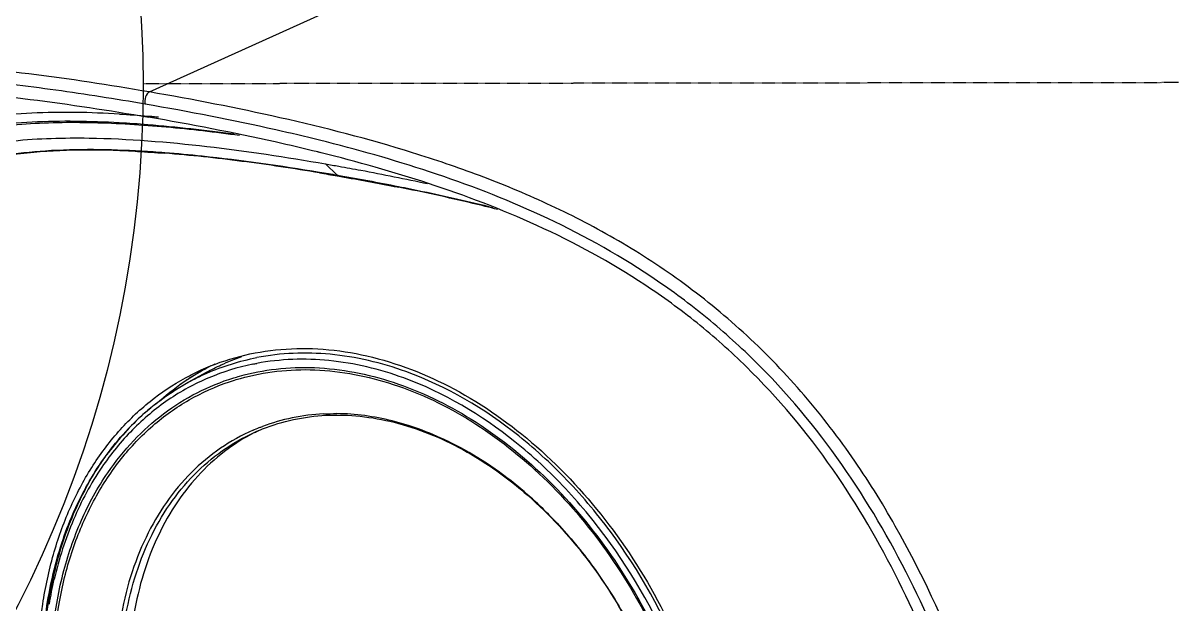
# Model space of a CAD drawing. Header units: feet. Extents: x -99009 to 3252343, y -11094690 to 9035152.
# Drawn here: x 2528286.1 to 2528540.6, y -1953427.6 to -1953298.8 of the extents above; entities that cross this region are included whole.
import ezdxf

# ---------------------------------------------------------------- set-up
doc = ezdxf.new("R2010")
doc.units = ezdxf.units.FT
doc.linetypes.add('HIDDEN', pattern=[0.375, 0.25, -0.125])
for name, color, linetype in [('1', 1, 'Continuous'), ('ASSEM_MEMBER_1', 7, 'Continuous'), ('TEXT DETAILS', 190, 'Continuous')]:
    doc.layers.add(name, color=color, linetype=linetype)
doc.layers.add('WALL', color=10, linetype='Continuous', lineweight=40)

# ---------------------------------------------------------------- blocks, each defined once
blk = doc.blocks.new('W')
at = {"layer": 'TEXT DETAILS', "linetype": 'HIDDEN', "ltscale": 0.5}
blk.add_lwpolyline([(0, 0), (0, -500)], dxfattribs=at)
at = {"layer": 'TEXT DETAILS'}
blk.add_circle((0, -752.95), 252.95, dxfattribs=at)
blk = doc.blocks.new('WALL W SIDE')
blk.add_blockref('W', (3125, -200))
blk = doc.blocks.new('CAMERA 01')
at = {"layer": 'ASSEM_MEMBER_1', "color": 7, "linetype": 'Continuous', "transparency": 33554684}
for p, q in [((1849381.16, -2405.96), (1849165.92, -2308.75)), ((1849343.15, -2419.48), (1849343.87, -2419.3)), ((1849343.15, -2419.48), (1849343.86, -2419.33)), ((1849381.1, -2419.25), (1849380.35, -2419.31)), ((1849381.12, -2419.12), (1849380.37, -2419.17)), ((1849339.59, -2424.42), (1849342.16, -2421.93)), ((1849339.36, -2424.47), (1849339.57, -2424.6)), ((1849372.64, -2470.3), (1849368.57, -2468.08))]:
    blk.add_line(p, q, dxfattribs=at)
for centre, radius, start, end in [((1849406.09, -2709.24), 298.97, 94.9364, 95.172), ((1849405.4, -2701.32), 291.02, 94.7178, 94.9363), ((1849403.41, -2676.08), 265.7, 93.3727, 94.736), ((1849398.5, -2682.72), 264.16, 93.9354, 94.5014), ((1849397.56, -2670.34), 251.58, 93.1389, 94.5093), ((1849397.14, -2662.68), 244.08, 93.3425, 93.7651), ((1849448.58, -3034.27), 621.51, 99.8592, 100.13355), ((1849437.04, -2985.92), 569.89, 99.8464, 101.2375), ((1849434.01, -2969.96), 553.47, 99.8242, 101.1223), ((1849443.84, -3024.28), 608.68, 99.48817, 99.8634), ((1849443.74, -3023.46), 608.03, 99.49119, 99.86314), ((1849424.17, -2919.38), 501.95, 101.1341, 101.2768), ((1849347.56, -2516.32), 52.41, 66.4232, 79.1427), ((1849343.63, -2513.63), 51.94, 65.3073, 70.7173), ((1849347.77, -2518.2), 52.96, 78.4971, 79.463), ((1849343.66, -2513.54), 51.84, 61.2818, 65.2999), ((1849344.26, -2512.92), 51.83, 61.5202, 64.3668), ((1849344.04, -2513.41), 52.37, 61.5951, 63.0976), ((1849347.82, -2515.6), 51.65, 61.2819, 66.3678), ((1849344.01, -2513.48), 52.44, 60.7149, 61.5952), ((1849344.18, -2513.08), 52.01, 60.7635, 61.5211), ((1849344.05, -2513.3), 52.26, 57.5177, 60.7611), ((1849343.83, -2513.78), 52.79, 56.476, 60.7092), ((1849348.22, -2515.24), 52.32, 61.4357, 65.6939), ((1849347.49, -2518), 50.42, 72.8548, 74.3749), ((1849347.68, -2517.83), 50.73, 72.9466, 74.4575), ((1849343.9, -2513.53), 52.54, 56.452, 57.5192), ((1849347.43, -2516.3), 52.45, 51.8478, 61.2721), ((1849343.09, -2514.69), 53.95, 48.4341, 56.4062), ((1849343.47, -2514.32), 53.44, 54.501, 56.4788), ((1849340.3, -2525.63), 48.35, 87.1898, 90.6957), ((1849340.61, -2519.96), 42.29, 65.6958, 68.4114), ((1849340.37, -2520.47), 42.85, 65.6916, 68.3361), ((1849341.07, -2520.54), 43.19, 68.4925, 69.4643), ((1849341.08, -2520.5), 43.14, 66.5118, 68.4922), ((1849338.42, -2519.71), 42.95, 62.9917, 64.2175), ((1849340.33, -2523.13), 62.35, 33.5724, 36.7546), ((1849338.04, -2524.66), 65.1, 29.472, 33.5788), ((1849365.05, -2570.75), 101.33, 136.9939, 144.0225), ((1849369.89, -2574.23), 107.29, 144.0424, 150.8947), ((1849316.61, -2533.67), 87.98, 9.3385, 12.9885)]:
    blk.add_arc(centre, radius, start, end, dxfattribs=at)
for points, knots in [([(1849381.16, -2405.96), (1849390.02, -2404.42), (1849407.57, -2401.69), (1849429.49, -2399.61), (1849446.63, -2399.39), (1849462.71, -2400.39), (1849474.55, -2403.05), (1849481.63, -2406.24)], [0, 0, 0, 0, 0.265636, 0.524008, 0.649155, 0.770787, 1, 1, 1, 1]), ([(1849382.11, -2408.66), (1849388.69, -2407.51), (1849401.75, -2405.43), (1849421.22, -2403.09), (1849440.28, -2401.95), (1849458.62, -2402.51), (1849473.19, -2405.27), (1849483.71, -2409.46), (1849490.76, -2413.67), (1849496.89, -2419.08), (1849503.68, -2427.99), (1849506.78, -2436.08), (1849508.12, -2441.65)], [0, 0, 0, 0, 0.138544, 0.274587, 0.407015, 0.534363, 0.654796, 0.712423, 0.768696, 0.82448, 0.880975, 1, 1, 1, 1]), ([(1849190.21, -2565.82), (1849193.43, -2555.09), (1849200.71, -2533.36), (1849212.86, -2507), (1849225.49, -2486.73), (1849236.7, -2472.25), (1849249.42, -2459.14), (1849263.33, -2447.82), (1849277.95, -2438.38), (1849292.87, -2430.69), (1849307.85, -2424.48), (1849327.49, -2417.78), (1849351.89, -2411.45), (1849371.47, -2407.64), (1849381.16, -2405.96)], [0, 0, 0, 0, 0.125757, 0.256877, 0.324694, 0.393423, 0.462025, 0.52925, 0.594283, 0.656951, 0.717429, 0.776099, 0.889703, 1, 1, 1, 1]), ([(1849381.16, -2405.96), (1849381.58, -2406.15), (1849382.17, -2407.1), (1849382.24, -2408.14), (1849382.11, -2408.66)], [0, 0, 0, 0, 0.462309, 1, 1, 1, 1]), ([(1849480.02, -2411.63), (1849473.07, -2408.5), (1849461.44, -2405.94), (1849445.65, -2405.02), (1849428.83, -2405.27), (1849407.31, -2407.34), (1849390.08, -2410.02), (1849381.37, -2411.53)], [0, 0, 0, 0, 0.229031, 0.350684, 0.475938, 0.734356, 1, 1, 1, 1]), ([(1849343.46, -2416.7), (1849346.69, -2415.89), (1849359.5, -2412.85), (1849372.43, -2410.34), (1849382.11, -2408.66)], [0, 0, 0, 0, 0.253265, 1, 1, 1, 1]), ([(1849343.87, -2419.3), (1849347, -2418.52), (1849359.43, -2415.59), (1849371.98, -2413.17), (1849381.37, -2411.53)], [0, 0, 0, 0, 0.253219, 1, 1, 1, 1]), ([(1849387.77, -2410.84), (1849394.24, -2410.46), (1849407.03, -2410.2), (1849419.82, -2411.6), (1849425.96, -2413.01)], [0, 0, 0, 0, 0.506452, 1, 1, 1, 1]), ([(1849425.79, -2414.99), (1849422.76, -2414.27), (1849416.55, -2413.2), (1849403.87, -2412.17), (1849394.26, -2412.35), (1849387.85, -2412.72)], [0, 0, 0, 0, 0.245712, 0.494446, 1, 1, 1, 1]), ([(1849361.21, -2415.64), (1849366.6, -2414.9), (1849377.36, -2413.63), (1849393.47, -2412.59), (1849409.36, -2412.8), (1849419.8, -2414.23), (1849424.85, -2415.46)], [0, 0, 0, 0, 0.255569, 0.508041, 0.75648, 1, 1, 1, 1]), ([(1849387.85, -2412.72), (1849385.74, -2412.84), (1849377.25, -2413.44), (1849368.8, -2414.41), (1849362.46, -2415.27)], [0, 0, 0, 0, 0.248307, 1, 1, 1, 1]), ([(1849192.74, -2566.59), (1849195.4, -2557.77), (1849201.27, -2539.96), (1849212.49, -2513.6), (1849227.3, -2488.05), (1849243.34, -2468.81), (1849258.19, -2455.52), (1849273.63, -2444.14), (1849293.84, -2432.99), (1849318.67, -2423.46), (1849335.27, -2418.75), (1849343.46, -2416.7)], [0, 0, 0, 0, 0.12284, 0.249665, 0.381092, 0.51507, 0.581392, 0.646253, 0.770304, 0.887535, 1, 1, 1, 1]), ([(1849394.54, -2416.15), (1849385.83, -2416.3), (1849368.27, -2417.76), (1849350.89, -2420.41), (1849342.16, -2421.93)], [0, 0, 0, 0, 0.495668, 1, 1, 1, 1]), ([(1849416.74, -2417.43), (1849414.92, -2417.15), (1849407.56, -2416.25), (1849400.12, -2416.06), (1849394.54, -2416.15)], [0, 0, 0, 0, 0.247493, 1, 1, 1, 1]), ([(1849195.7, -2565.87), (1849198.29, -2557.25), (1849204.03, -2539.85), (1849214.95, -2514.06), (1849229.39, -2489.01), (1849245.12, -2470.15), (1849259.7, -2457.16), (1849274.86, -2446.09), (1849294.67, -2435.29), (1849318.94, -2426.06), (1849335.15, -2421.48), (1849343.15, -2419.48)], [0, 0, 0, 0, 0.122663, 0.249405, 0.380965, 0.515309, 0.581805, 0.646746, 0.770722, 0.887756, 1, 1, 1, 1]), ([(1849377.77, -2419.37), (1849375.01, -2419.58), (1849363.53, -2420.66), (1849352.12, -2422.31), (1849343.48, -2423.76)], [0, 0, 0, 0, 0.240081, 1, 1, 1, 1]), ([(1849343.5, -2423.93), (1849349.21, -2422.97), (1849360.61, -2421.24), (1849372.07, -2419.99), (1849377.79, -2419.54)], [0, 0, 0, 0, 0.502551, 1, 1, 1, 1]), ([(1849422.38, -2421.82), (1849419.54, -2421.02), (1849413.49, -2419.78), (1849400.31, -2418.43), (1849389.99, -2418.6), (1849382.91, -2419.01)], [0, 0, 0, 0, 0.222842, 0.46459, 1, 1, 1, 1]), ([(1849383.79, -2419.14), (1849385.11, -2419.07), (1849390.36, -2418.83), (1849395.62, -2418.78), (1849399.56, -2418.91)], [0, 0, 0, 0, 0.251556, 1, 1, 1, 1]), ([(1849399.56, -2418.91), (1849403.42, -2419.03), (1849411.09, -2419.57), (1849418.66, -2420.97), (1849422.33, -2421.99)], [0, 0, 0, 0, 0.503918, 1, 1, 1, 1]), ([(1849339.23, -2422.45), (1849337.59, -2422.74), (1849331.02, -2423.94), (1849324.47, -2425.27), (1849319.57, -2426.34)], [0, 0, 0, 0, 0.24907, 1, 1, 1, 1]), ([(1849304.06, -2432.09), (1849305.89, -2431.62), (1849313.17, -2429.81), (1849320.51, -2428.22), (1849326.02, -2427.12)], [0, 0, 0, 0, 0.251456, 1, 1, 1, 1]), ([(1849325.98, -2426.95), (1849324.21, -2427.31), (1849317.23, -2428.74), (1849310.29, -2430.33), (1849305.14, -2431.64)], [0, 0, 0, 0, 0.253499, 1, 1, 1, 1]), ([(1849369.75, -2467.56), (1849366.99, -2466.32), (1849361.22, -2464.3), (1849352.08, -2462.77), (1849342.58, -2462.77), (1849329.43, -2464.83), (1849312.88, -2471.34), (1849294.66, -2484.31), (1849278.69, -2501.75), (1849261.78, -2529.28), (1849254.86, -2553.4), (1849253.65, -2569.5)], [0, 0, 0, 0, 0.051242, 0.103182, 0.156446, 0.211534, 0.328127, 0.454041, 0.587761, 0.726186, 1, 1, 1, 1]), ([(1849324.41, -2467.99), (1849329.81, -2466.03), (1849340.79, -2463.4), (1849352.12, -2463.82), (1849357.43, -2464.85)], [0, 0, 0, 0, 0.51501, 1, 1, 1, 1]), ([(1849324.9, -2469.39), (1849330.22, -2467.44), (1849341.03, -2464.8), (1849352.2, -2465.16), (1849357.45, -2466.14)], [0, 0, 0, 0, 0.515046, 1, 1, 1, 1]), ([(1849254.73, -2565.24), (1849255.91, -2554.54), (1849261.27, -2533.26), (1849274.17, -2509.24), (1849287.74, -2492.64), (1849302.44, -2478.95), (1849315.4, -2471.26), (1849324.41, -2467.99)], [0, 0, 0, 0, 0.258048, 0.519158, 0.646796, 0.770273, 1, 1, 1, 1]), ([(1849361.27, -2468.95), (1849358.61, -2468.21), (1849353.1, -2467.15), (1849341.56, -2466.78), (1849326.52, -2469.74), (1849309.17, -2478.18), (1849293.1, -2490.98), (1849279.15, -2507.41), (1849268.06, -2526.57), (1849260.44, -2547.39), (1849257.9, -2561.93), (1849257.36, -2569.15)], [0, 0, 0, 0, 0.051195, 0.103534, 0.213119, 0.331213, 0.457818, 0.591181, 0.728364, 0.865828, 1, 1, 1, 1]), ([(1849361.07, -2469.45), (1849358.42, -2468.71), (1849352.94, -2467.65), (1849341.47, -2467.26), (1849326.51, -2470.2), (1849309.25, -2478.57), (1849293.26, -2491.29), (1849279.38, -2507.63), (1849268.35, -2526.68), (1849260.77, -2547.39), (1849258.24, -2561.85), (1849257.7, -2569.03)], [0, 0, 0, 0, 0.051192, 0.103526, 0.213094, 0.331174, 0.457773, 0.591139, 0.728334, 0.865814, 1, 1, 1, 1]), ([(1849358.33, -2466.31), (1849361.66, -2466.99), (1849368.22, -2469), (1849377.28, -2473.94), (1849385.3, -2480.67), (1849389.76, -2486.13), (1849391.77, -2489.07)], [0, 0, 0, 0, 0.246545, 0.492515, 0.742357, 1, 1, 1, 1]), ([(1849256.25, -2565.46), (1849257.41, -2554.9), (1849262.68, -2533.92), (1849275.38, -2510.2), (1849288.75, -2493.81), (1849303.24, -2480.27), (1849316.01, -2472.65), (1849324.9, -2469.39)], [0, 0, 0, 0, 0.257946, 0.519, 0.646641, 0.770146, 1, 1, 1, 1]), ([(1849402.63, -2539.75), (1849402.92, -2531.67), (1849402, -2519.64), (1849397.6, -2504.72), (1849392.95, -2494.79), (1849386.98, -2486.13), (1849379.79, -2478.92), (1849371.55, -2473.34), (1849365.47, -2470.79), (1849362.35, -2469.83)], [0, 0, 0, 0, 0.279736, 0.411291, 0.537001, 0.657411, 0.77361, 0.887171, 1, 1, 1, 1]), ([(1849390.48, -2490.33), (1849388.75, -2487.81), (1849384.96, -2483.08), (1849378.27, -2477.08), (1849370.78, -2472.38), (1849365.34, -2470.18), (1849362.56, -2469.33)], [0, 0, 0, 0, 0.25775, 0.50833, 0.754637, 1, 1, 1, 1]), ([(1849392.33, -2488.63), (1849389.78, -2484.81), (1849383.92, -2477.82), (1849376.53, -2472.44), (1849372.64, -2470.3)], [0, 0, 0, 0, 0.508374, 1, 1, 1, 1]), ([(1849405.71, -2543.07), (1849406.3, -2535.2), (1849405.98, -2523.44), (1849402.79, -2508.52), (1849399.16, -2498.34), (1849394.32, -2489.14), (1849388.34, -2481.1), (1849381.32, -2474.36), (1849376, -2470.8), (1849373.23, -2469.29)], [0, 0, 0, 0, 0.278324, 0.410283, 0.536943, 0.658471, 0.775448, 0.888848, 1, 1, 1, 1]), ([(1849379.83, -2475.05), (1849380.8, -2475.81), (1849384.64, -2479.04), (1849388.02, -2482.8), (1849390.28, -2485.82)], [0, 0, 0, 0, 0.24632, 1, 1, 1, 1]), ([(1849356.16, -2480.64), (1849353.95, -2479.77), (1849349.33, -2478.38), (1849339.52, -2477.12), (1849326.46, -2478.61), (1849311.12, -2484.91), (1849296.7, -2495.27), (1849283.99, -2509.07), (1849270.36, -2530.85), (1849264.53, -2549.9), (1849263.21, -2562.7)], [0, 0, 0, 0, 0.050816, 0.102496, 0.210398, 0.327062, 0.45301, 0.58669, 0.725126, 1, 1, 1, 1]), ([(1849323.38, -2480.08), (1849324.74, -2479.64), (1849330.05, -2478.1), (1849335.6, -2477.33), (1849339.71, -2477.28)], [0, 0, 0, 0, 0.257683, 1, 1, 1, 1]), ([(1849342.67, -2477.33), (1849344.99, -2477.45), (1849349.6, -2478.02), (1849354.07, -2479.3), (1849356.22, -2480.1)], [0, 0, 0, 0, 0.503943, 1, 1, 1, 1]), ([(1849314.45, -2483.76), (1849315.18, -2483.4), (1849318.09, -2482.01), (1849321.1, -2480.83), (1849323.38, -2480.08)], [0, 0, 0, 0, 0.254312, 1, 1, 1, 1]), ([(1849358.28, -2480.93), (1849360.8, -2482.03), (1849365.69, -2484.74), (1849372.18, -2490.16), (1849377.75, -2496.85), (1849382.28, -2504.66), (1849385.7, -2513.43), (1849388.74, -2526.4), (1849389.07, -2536.69), (1849388.56, -2543.58)], [0, 0, 0, 0, 0.111399, 0.2245, 0.340936, 0.461958, 0.588352, 0.720402, 1, 1, 1, 1]), ([(1849357.93, -2481.44), (1849360.27, -2482.63), (1849364.79, -2485.49), (1849370.76, -2490.98), (1849375.86, -2497.6), (1849381.47, -2507.96), (1849385.75, -2523.14), (1849386.11, -2535.95), (1849385.61, -2542.53)], [0, 0, 0, 0, 0.111264, 0.224623, 0.3415, 0.462947, 0.721095, 1, 1, 1, 1]), ([(1849387.52, -2543.39), (1849388.03, -2536.61), (1849387.7, -2526.48), (1849384.75, -2513.7), (1849381.43, -2505.05), (1849377.02, -2497.33), (1849371.59, -2490.69), (1849365.25, -2485.27), (1849360.48, -2482.54), (1849358.01, -2481.42)], [0, 0, 0, 0, 0.279406, 0.411448, 0.537891, 0.658998, 0.775519, 0.888659, 1, 1, 1, 1]), ([(1849304.04, -2490.07), (1849304.88, -2489.47), (1849308.22, -2487.16), (1849311.74, -2485.11), (1849314.45, -2483.76)], [0, 0, 0, 0, 0.254803, 1, 1, 1, 1]), ([(1849404.83, -2543.14), (1849405.2, -2538.07), (1849405.27, -2528.09), (1849403.2, -2513.62), (1849399.02, -2500.31), (1849394.77, -2492.28), (1849392.33, -2488.63)], [0, 0, 0, 0, 0.267904, 0.524349, 0.768287, 1, 1, 1, 1]), ([(1849290.95, -2501.64), (1849291.97, -2500.56), (1849296.04, -2496.39), (1849300.52, -2492.61), (1849304.04, -2490.07)], [0, 0, 0, 0, 0.255185, 1, 1, 1, 1]), ([(1849403.15, -2539.69), (1849403.32, -2535.07), (1849403.07, -2526), (1849400.8, -2512.89), (1849396.72, -2500.88), (1849392.74, -2493.63), (1849390.48, -2490.33)], [0, 0, 0, 0, 0.267836, 0.524128, 0.768051, 1, 1, 1, 1]), ([(1849391.77, -2489.07), (1849394.24, -2492.7), (1849398.55, -2500.72), (1849401.3, -2509.38), (1849402.34, -2513.9)], [0, 0, 0, 0, 0.48646, 1, 1, 1, 1]), ([(1849394.72, -2492.63), (1849395.51, -2494.03), (1849398.56, -2499.9), (1849400.78, -2506.18), (1849402.03, -2511.03)], [0, 0, 0, 0, 0.243003, 1, 1, 1, 1]), ([(1849402.03, -2511.03), (1849402.23, -2511.83), (1849403.03, -2515.11), (1849403.63, -2518.43), (1849403.98, -2520.94)], [0, 0, 0, 0, 0.246705, 1, 1, 1, 1])]:
    blk.add_open_spline(points, degree=3, knots=knots, dxfattribs=at)

msp = doc.modelspace()

# ---------------------------------------------------------------- linework, layer by layer
at = {"layer": '1'}
msp.add_arc((2520410.24778, -1978395.99612), 100000, 84.1346387202, 194.3871675539, dxfattribs=at)

# ---------------------------------------------------------------- block references
at = {"transparency": 33554684, "xscale": -1, "rotation": 0.06505171407317015}
msp.add_blockref('CAMERA 01', (4377691.36546, -1948808.43523), dxfattribs=at)
at = {"layer": 'WALL', "rotation": 270.0650517140735}
msp.add_blockref('WALL W SIDE', (2529009.18429, -1950186.51787), dxfattribs=at)

doc.saveas('drawing.dxf')
